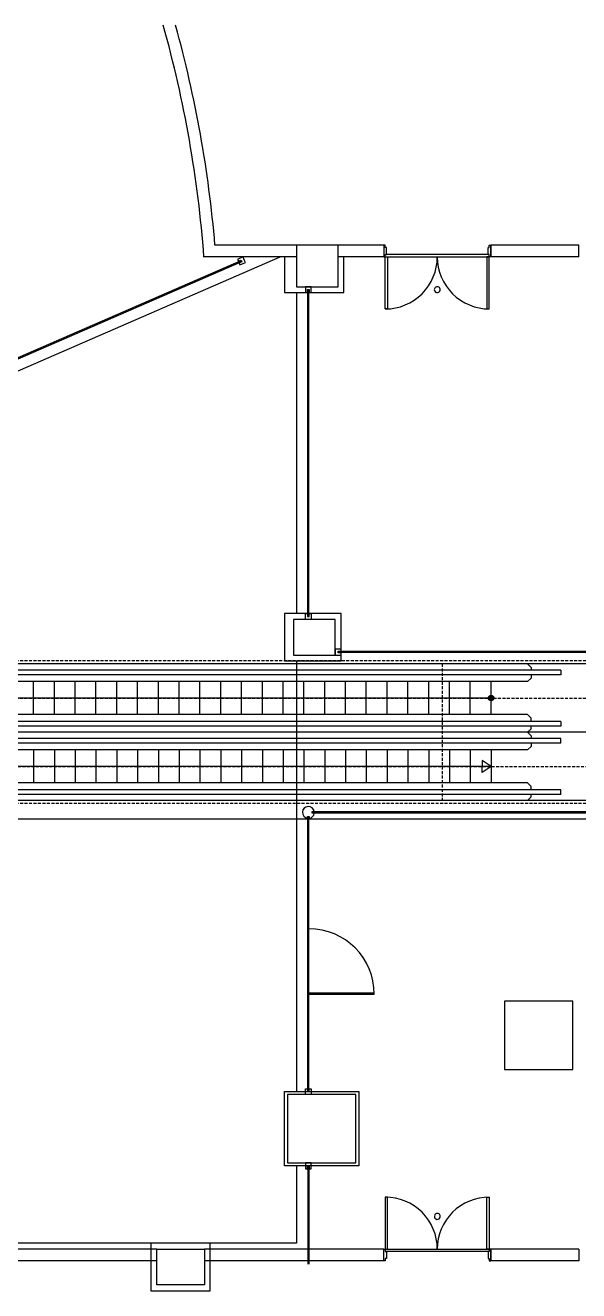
# Model space of a CAD drawing. Header units: millimetres. Extents: x -7718 to 414843, y 91724 to 341395.
# Drawn here: x 313340 to 322653, y 212809 to 234109 of the extents above; entities that cross this region are included whole.
import ezdxf
from ezdxf.xclip import XClip

# ---------------------------------------------------------------- set-up
doc = ezdxf.new("R2010")
doc.units = ezdxf.units.MM
doc.header["$LTSCALE"] = 200
doc.header["$MEASUREMENT"] = 0
doc.linetypes.add('HIDDEN2', pattern=[0.188, 0.125, -0.063])
doc.layers.add('e-plan', color=9, linetype='CONTINUOUS')

# ---------------------------------------------------------------- blocks, each defined once
blk = doc.blocks.new('A$C206C7AD2')
at = {"layer": 'e-plan', "linetype": 'HIDDEN2', "ltscale": 2}
for p, q in [((19000, 2400), (0, 2400)), ((0, 2400), (0, 2350)), ((3490, 2350), (3490, 50)), ((16350, 2350), (16350, 50)), ((19000, 2400), (19000, 2350)), ((0, 1775), (19000, 1775)), ((0, 625), (19000, 625)), ((0, 50), (0, 0)), ((19000, 50), (19000, 0)), ((19000, 0), (0, 0))]:
    blk.add_line(p, q, dxfattribs=at)
at = {"layer": 'e-plan'}
for p, q in [((19000, 2350), (0, 2350)), ((0, 2350), (0, 50)), ((1590, 2290), (1650, 2350)), ((17850, 2290), (17790, 2350)), ((19000, 2350), (19000, 50)), ((18350, 2247), (1090, 2247)), ((1090, 2167), (1090, 2247)), ((18350, 2167), (1090, 2167)), ((1590, 2290), (1590, 2247)), ((1590, 2167), (1590, 2112)), ((17850, 2290), (17850, 2247)), ((17850, 2167), (17850, 2112)), ((18350, 2247), (18350, 2167)), ((1590, 2112), (1650, 2052)), ((17790, 2052), (1650, 2052)), ((2666, 1497), (2666, 2052)), ((3096, 1497), (3096, 2052)), ((3526, 1497), (3526, 2052)), ((3876, 1497), (3876, 2052)), ((4226, 1497), (4226, 2052)), ((4576, 1497), (4576, 2052)), ((4926, 1497), (4926, 2052)), ((5276, 1497), (5276, 2052)), ((5626, 1497), (5626, 2052)), ((5976, 1497), (5976, 2052)), ((6326, 1497), (6326, 2052)), ((6676, 1497), (6676, 2052)), ((7026, 1497), (7026, 2052)), ((7376, 1497), (7376, 2052)), ((7726, 1497), (7726, 2052)), ((8076, 1497), (8076, 2052)), ((8426, 1497), (8426, 2052)), ((8776, 1497), (8776, 2052)), ((9126, 1497), (9126, 2052)), ((9476, 1497), (9476, 2052)), ((9826, 1497), (9826, 2052)), ((10176, 1497), (10176, 2052)), ((10526, 1497), (10526, 2052)), ((10876, 1497), (10876, 2052)), ((11226, 1497), (11226, 2052)), ((11576, 1497), (11576, 2052)), ((11926, 1497), (11926, 2052)), ((12276, 1497), (12276, 2052)), ((12626, 1497), (12626, 2052)), ((12976, 1497), (12976, 2052)), ((13326, 1497), (13326, 2052)), ((13676, 1497), (13676, 2052)), ((14026, 1497), (14026, 2052)), ((14376, 1497), (14376, 2052)), ((14726, 1497), (14726, 2052)), ((15076, 1497), (15076, 2052)), ((15426, 1497), (15426, 2052)), ((15776, 1497), (15776, 2052)), ((16126, 1497), (16126, 2052)), ((16476, 1497), (16476, 2052)), ((16826, 1497), (16826, 2052)), ((17176, 1497), (17176, 2052)), ((17850, 2112), (17790, 2052)), ((2666, 1775), (2817, 1875)), ((17176, 1775), (2666, 1775)), ((2666, 1775), (2817, 1675)), ((2817, 1875), (2817, 1775)), ((2817, 1675), (2817, 1775)), ((1590, 1437), (1650, 1497)), ((17790, 1497), (1650, 1497)), ((17850, 1437), (17790, 1497)), ((18350, 1382), (1090, 1382)), ((1090, 1302), (1090, 1382)), ((18350, 1302), (1090, 1302)), ((1590, 1382), (1590, 1437)), ((1590, 1260), (1590, 1302)), ((17850, 1382), (17850, 1437)), ((17850, 1260), (17850, 1302)), ((18350, 1382), (18350, 1302)), ((19000, 1200), (0, 1200)), ((18350, 1097), (1090, 1097)), ((1090, 1097), (1090, 1017)), ((1590, 1260), (1650, 1200)), ((1590, 1140), (1650, 1200)), ((1590, 1140), (1590, 1097)), ((17850, 1260), (17790, 1200)), ((17850, 1140), (17790, 1200)), ((17850, 1140), (17850, 1097)), ((18350, 1017), (18350, 1097)), ((18350, 1017), (1090, 1017)), ((1590, 1017), (1590, 962)), ((1590, 962), (1650, 902)), ((17790, 902), (1650, 902)), ((2666, 902), (2666, 347)), ((3096, 902), (3096, 347)), ((3526, 902), (3526, 347)), ((3876, 902), (3876, 347)), ((4226, 902), (4226, 347)), ((4576, 902), (4576, 347)), ((4926, 902), (4926, 347)), ((5276, 902), (5276, 347)), ((5626, 902), (5626, 347)), ((5976, 902), (5976, 347)), ((6326, 902), (6326, 347)), ((6676, 902), (6676, 347)), ((7026, 902), (7026, 347)), ((7376, 902), (7376, 347)), ((7726, 902), (7726, 347)), ((8076, 902), (8076, 347)), ((8426, 902), (8426, 347)), ((8776, 902), (8776, 347)), ((9126, 902), (9126, 347)), ((9476, 902), (9476, 347)), ((9826, 902), (9826, 347)), ((10176, 902), (10176, 347)), ((10526, 902), (10526, 347)), ((10876, 902), (10876, 347)), ((11226, 902), (11226, 347)), ((11576, 902), (11576, 347)), ((11926, 902), (11926, 347)), ((12276, 902), (12276, 347)), ((12626, 902), (12626, 347)), ((12976, 902), (12976, 347)), ((13326, 902), (13326, 347)), ((13676, 902), (13676, 347)), ((14026, 902), (14026, 347)), ((14376, 902), (14376, 347)), ((14726, 902), (14726, 347)), ((15076, 902), (15076, 347)), ((15426, 902), (15426, 347)), ((15776, 902), (15776, 347)), ((16126, 902), (16126, 347)), ((16476, 902), (16476, 347)), ((16826, 902), (16826, 347)), ((17176, 902), (17176, 347)), ((17850, 962), (17790, 902)), ((17850, 1017), (17850, 962)), ((17176, 625), (17025, 725)), ((17025, 725), (17025, 625)), ((17176, 625), (2666, 625)), ((17176, 625), (17025, 525)), ((17025, 525), (17025, 625)), ((18350, 232), (1090, 232)), ((1090, 232), (1090, 152)), ((1590, 287), (1650, 347)), ((1590, 232), (1590, 287)), ((17790, 347), (1650, 347)), ((17850, 287), (17790, 347)), ((17850, 232), (17850, 287)), ((18350, 152), (18350, 232)), ((19000, 50), (0, 50)), ((18350, 152), (1090, 152)), ((1590, 110), (1590, 152)), ((1590, 110), (1650, 50)), ((17850, 110), (17790, 50)), ((17850, 110), (17850, 152))]:
    blk.add_line(p, q, dxfattribs=at)
for centre, radius in [((17176, 1775), 45), ((17176, 1775), 30), ((17176, 1775), 15), ((2666, 625), 45), ((2666, 625), 30), ((2666, 625), 15)]:
    blk.add_circle(centre, radius, dxfattribs=at)

msp = doc.modelspace()

# ---------------------------------------------------------------- linework, layer by layer
at = {"layer": 'e-plan'}
for p, q in [((317903, 230409), (316531, 230409)), ((319373, 230409), (318603, 230409)), ((319398, 230409), (319373, 230409)), ((319373, 230409), (319373, 230209)), ((319398, 230369), (319398, 230409)), ((319418, 230369), (319398, 230369)), ((319418, 230249), (319418, 230369)), ((321128, 230369), (321148, 230369)), ((321128, 230249), (321128, 230369)), ((321148, 230369), (321148, 230409)), ((321148, 230409), (321173, 230409)), ((322653, 230409), (321173, 230409)), ((321173, 230209), (321173, 230409)), ((321173, 230409), (321173, 230209)), ((322653, 230209), (322653, 230409)), ((305903, 225109), (317631, 230209)), ((309367, 226844), (316974, 230152)), ((309375, 226826), (316982, 230134)), ((317903, 230209), (316347, 230209)), ((317004, 230209), (316912, 230169)), ((316912, 230169), (316926, 230137)), ((316926, 230137), (316972, 230157)), ((316984, 230129), (316938, 230109)), ((316938, 230109), (316952, 230077)), ((316952, 230077), (317044, 230117)), ((316972, 230157), (316984, 230129)), ((317018, 230176), (317004, 230209)), ((317030, 230149), (317018, 230176)), ((317044, 230117), (317030, 230149)), ((317703, 230209), (317703, 229609)), ((319373, 230209), (318603, 230209)), ((318703, 229609), (318703, 230209)), ((319373, 230209), (319398, 230209)), ((319398, 230209), (319398, 230249)), ((319398, 230249), (319418, 230249)), ((319398, 230209), (321148, 230209)), ((319398, 229334), (319398, 230209)), ((319398, 230209), (319438, 230209)), ((321128, 230249), (319418, 230249)), ((319438, 230209), (319438, 229334)), ((321148, 230209), (321108, 230209)), ((321108, 230209), (321108, 229334)), ((321148, 230249), (321128, 230249)), ((321148, 230209), (321148, 230249)), ((321173, 230209), (321148, 230209)), ((321148, 229334), (321148, 230209)), ((322653, 230209), (321173, 230209)), ((318088, 229709), (318053, 229709)), ((318053, 229709), (318053, 229609)), ((318118, 229709), (318088, 229709)), ((318088, 229609), (318088, 229659)), ((318088, 229659), (318118, 229659)), ((318093, 224159), (318093, 229659)), ((318113, 224159), (318113, 229659)), ((318153, 229709), (318118, 229709)), ((318118, 229659), (318118, 229609)), ((318153, 229609), (318153, 229709)), ((317703, 229609), (318703, 229609)), ((317903, 229609), (317903, 224209)), ((318053, 229609), (318088, 229609)), ((318118, 229609), (318153, 229609)), ((319438, 229334), (319398, 229334)), ((321108, 229334), (321148, 229334)), ((318653, 224209), (317703, 224209)), ((317703, 224209), (317703, 223409)), ((318053, 224109), (318053, 224209)), ((318053, 224209), (318088, 224209)), ((318088, 224109), (318053, 224109)), ((318088, 224209), (318088, 224159)), ((318088, 224159), (318118, 224159)), ((318118, 224109), (318088, 224109)), ((318118, 224159), (318118, 224209)), ((318118, 224209), (318153, 224209)), ((318153, 224109), (318118, 224109)), ((318153, 224209), (318153, 224109)), ((318653, 223409), (318653, 224209)), ((318653, 223609), (318553, 223609)), ((318553, 223609), (318553, 223574)), ((318553, 223574), (318553, 223544)), ((318553, 223544), (318553, 223509)), ((318553, 223509), (318653, 223509)), ((318603, 223544), (318603, 223574)), ((318603, 223574), (318653, 223574)), ((323836, 223569), (318603, 223569)), ((323836, 223549), (318603, 223549)), ((318653, 223544), (318603, 223544)), ((318653, 223574), (318653, 223609)), ((318653, 223509), (318653, 223544)), ((317703, 223409), (318653, 223409)), ((317903, 223409), (317903, 216159)), ((318089, 220760), (318089, 220792)), ((318089, 220792), (318119, 220792)), ((318093, 216159), (318093, 220792)), ((318113, 216159), (318113, 220792)), ((318119, 220792), (318119, 220760)), ((318170, 220844), (318170, 220874)), ((318170, 220874), (318203, 220874)), ((323836, 220869), (318170, 220869)), ((323836, 220849), (318170, 220849)), ((318203, 220844), (318170, 220844)), ((318113, 217820), (319211, 217820)), ((318113, 217800), (318113, 217820)), ((318113, 217800), (319211, 217800)), ((319211, 217800), (319211, 217820)), ((318053, 216109), (318053, 216209)), ((318053, 216209), (318088, 216209)), ((318088, 216209), (318088, 216159)), ((318118, 216159), (318118, 216209)), ((318118, 216209), (318153, 216209)), ((318153, 216209), (318153, 216109)), ((317703, 216159), (318953, 216159)), ((317703, 214909), (317703, 216159)), ((318088, 216109), (318053, 216109)), ((318088, 216159), (318118, 216159)), ((318118, 216109), (318088, 216109)), ((318153, 216109), (318118, 216109)), ((318953, 216159), (318953, 214909)), ((318088, 214959), (318053, 214959)), ((318053, 214959), (318053, 214859)), ((318118, 214959), (318088, 214959)), ((318153, 214959), (318118, 214959)), ((318153, 214859), (318153, 214959)), ((318953, 214909), (317703, 214909)), ((317903, 214909), (317903, 213609)), ((318053, 214859), (318088, 214859)), ((318088, 214859), (318088, 214909)), ((318088, 214909), (318118, 214909)), ((318093, 214909), (318093, 213257)), ((318113, 214909), (318113, 213257)), ((318118, 214909), (318118, 214859)), ((318118, 214859), (318153, 214859)), ((319398, 214384), (319398, 213509)), ((319438, 214384), (319398, 214384)), ((319438, 213509), (319438, 214384)), ((321108, 213509), (321108, 214384)), ((321108, 214384), (321148, 214384)), ((321148, 214384), (321148, 213509)), ((315553, 213509), (308253, 213509)), ((317903, 213609), (311083, 213609)), ((316453, 213609), (315453, 213609)), ((315453, 213609), (315453, 212809)), ((319373, 213509), (316353, 213509)), ((316453, 212809), (316453, 213609)), ((319373, 213309), (319373, 213509)), ((319373, 213509), (319398, 213509)), ((319398, 213509), (321148, 213509)), ((319398, 213509), (319398, 213469)), ((319398, 213509), (319438, 213509)), ((319398, 213469), (319418, 213469)), ((321128, 213469), (319418, 213469)), ((319418, 213469), (319418, 213349)), ((321148, 213509), (321108, 213509)), ((321148, 213469), (321128, 213469)), ((321128, 213469), (321128, 213349)), ((321173, 213509), (321148, 213509)), ((321148, 213509), (321148, 213469)), ((322653, 213509), (321173, 213509)), ((321173, 213509), (321173, 213309)), ((321173, 213309), (321173, 213509)), ((322653, 213509), (322653, 213309)), ((315553, 213309), (308253, 213309)), ((319373, 213309), (316353, 213309)), ((319398, 213309), (319373, 213309)), ((319418, 213349), (319398, 213349)), ((319398, 213349), (319398, 213309)), ((321128, 213349), (321148, 213349)), ((321148, 213349), (321148, 213309)), ((321148, 213309), (321173, 213309)), ((322653, 213309), (321173, 213309)), ((315453, 212809), (316453, 212809))]:
    msp.add_line(p, q, dxfattribs=at)
at = {"layer": 'e-plan', "ltscale": 0.5}
for p, q in [((318603, 230409), (317903, 230409)), ((317903, 230409), (317903, 229709)), ((318603, 229709), (318603, 230409)), ((317903, 229709), (318603, 229709)), ((318553, 224109), (317853, 224109)), ((317853, 224109), (317853, 223509)), ((318553, 223509), (318553, 224109)), ((317853, 223509), (318553, 223509)), ((315553, 213509), (316353, 213509)), ((315553, 212909), (315553, 213509)), ((316353, 213509), (316353, 212909)), ((316353, 212909), (315553, 212909))]:
    msp.add_line(p, q, dxfattribs=at)
for points in [[(321403, 216534), (322553, 216534), (322553, 217684), (321403, 217684)], [(317753, 214959), (318903, 214959), (318903, 216109), (317753, 216109)]]:
    msp.add_lwpolyline(points, close=True, dxfattribs=at)
at = {"layer": 'e-plan'}
for centre, radius, start, end in [((296403, 228712), 20000, 4.2909, 15.6535), ((296403, 228712), 20200, 4.8174, 15.4946), ((319398, 230209), 875, 269.9999, 0.0001), ((321148, 230209), 875, 179.9998, 270), ((320273, 229659), 50, 30, 210), ((320273, 229659), 50, 210, 30), ((318104, 220859), 100, 8.6269, 261.3731), ((318104, 220859), 100, 278.6269, 351.3731), ((318113, 217800), 1100, 0.0001, 90), ((319398, 213509), 875, 359.9999, 90.0001), ((321148, 213509), 875, 90, 180.0002), ((320273, 214059), 50, 150, 330), ((320273, 214059), 50, 330, 150)]:
    msp.add_arc(centre, radius, start, end, dxfattribs=at)

# ---------------------------------------------------------------- block references
ref = msp.add_blockref('A$C206C7AD2', (304003, 221009), dxfattribs=at)
XClip(ref).set_block_clipping_path([(19122.787123519, -262.8544410318), (8802.5772067979, -262.8544410318), (8424.6753422488, 998.8290586807), (7962.0805846839, 1079.4893976003), (8766.7604679186, 1320.5086613894), (8304.1657103528, 1401.1690002978), (7951.2712912788, 2579.3612969108), (19122.787123519, 2579.3612969108)])

doc.saveas('drawing.dxf')
